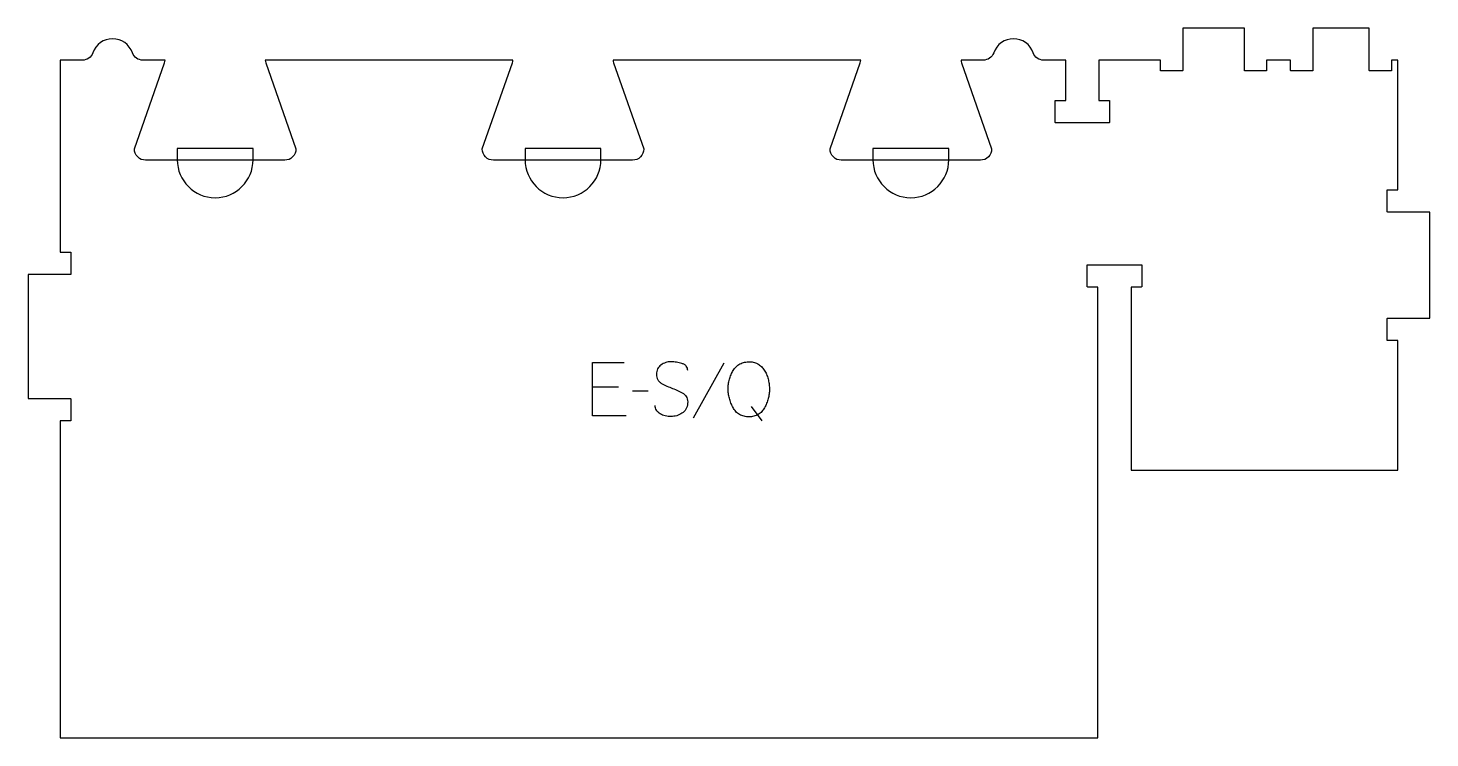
# Model space of a CAD drawing. Extents: x 0 to 786, y 0 to 398.
import ezdxf

# ---------------------------------------------------------------- set-up
doc = ezdxf.new("R2010")
doc.units = 0
for name, color, linetype in [('1_ANYTOOL_1MMDEEP_LABELS_S', 2, 'CONTINUOUS'), ('4_ANYTOOL_CUTTHROUGH_OUTSI', 5, 'CONTINUOUS'), ('5_ANYTOOL_HALF_MILL_9MM_IN', 3, 'CONTINUOUS')]:
    doc.layers.add(name, color=color, linetype=linetype)

msp = doc.modelspace()

# ---------------------------------------------------------------- linework, layer by layer
at = {"layer": '1_ANYTOOL_1MMDEEP_LABELS_S'}
for p, q in [((389.934104, 209.820974), (372.74839, 179.049545)), ((330.876961, 196.363831), (316.219818, 196.363831)), ((347.376961, 194.178117), (338.591247, 194.092403)), ((411.276961, 177.63526), (405.44839, 185.606688))]:
    msp.add_line(p, q, dxfattribs=at)
msp.add_lwpolyline([(335.162676, 180.292403), (316.219818, 180.292403), (316.219818, 210.292403), (334.04839, 210.292403)], dxfattribs=at)
msp.add_lwpolyline([(369.619818, 205.706688, 0.071867), (369.426705, 207.043295, 0.100684), (368.800176, 208.224545, 0.047558), (368.325622, 208.700996, 0.038563), (367.775622, 209.089724, 0.037928), (367.078434, 209.437192, 0.026634), (366.341247, 209.692403, 0.028461), (363.317914, 210.378385, 0.041577), (360.234104, 210.63526, 0.036938), (358.731744, 210.52412, 0.041531), (357.266247, 210.179903, 0.041583), (355.88887, 209.602694, 0.038125), (354.619818, 208.813831, 0.057611), (353.549666, 207.821927, 0.065808), (352.755533, 206.601331, 0.06469), (352.278037, 205.141776, 0.046778), (352.134104, 203.606688, 0.052235), (352.29646, 202.056846, 0.075448), (352.841247, 200.606688, 0.076671), (353.757339, 199.433636, 0.061023), (354.962676, 198.549545, 0.021951), (357.99153, 197.0222, 0.018213), (361.134104, 195.742403, -0.02405), (364.235589, 194.43694, -0.02981), (367.176961, 192.806688, -0.068439), (368.318263, 191.840758, -0.079282), (369.126961, 190.588831, -0.076308), (369.551961, 189.010149, -0.047772), (369.576961, 187.363831, -0.046243), (369.283727, 185.682872, -0.06359), (368.634104, 184.112045, -0.064671), (367.66128, 182.827856, -0.057073), (366.405533, 181.813831, -0.067522), (363.437224, 180.450921, -0.070793), (360.212676, 179.949545, -0.064027), (357.07366, 180.31206, -0.070447), (354.14839, 181.492403, -0.054374), (352.989972, 182.342035, -0.074742), (352.091247, 183.453117, -0.075199), (351.56824, 184.759495, -0.057737), (351.405533, 186.163831)], format="xyb", dxfattribs=at)
msp.add_lwpolyline([(404.291247, 210.63526, -0.064784), (406.965202, 210.287338, -0.088904), (409.391247, 209.156688, -0.05419), (411.313812, 207.464558, -0.051179), (412.841247, 205.406688, -0.041653), (414.023446, 202.977916, -0.036749), (414.812676, 200.392403, -0.024892), (415.270455, 197.773139, -0.030823), (415.434104, 195.120974, -0.034269), (415.257584, 192.548477, -0.031918), (414.743033, 190.020974, -0.031725), (413.854846, 187.411577, -0.026303), (412.669818, 184.920974, -0.058719), (411.146038, 182.759227, -0.077745), (409.107318, 181.095974, -0.077243), (406.62033, 180.117136, -0.055252), (403.94839, 179.820974, -0.054051), (401.194465, 180.119553, -0.077615), (398.628747, 181.117403, -0.078558), (396.553674, 182.804476, -0.060481), (395.012676, 185.006688, -0.02629), (393.826015, 187.545907, -0.031299), (392.939461, 190.203117, -0.031469), (392.424423, 192.789932, -0.033416), (392.24839, 195.420974, -0.032847), (392.427068, 198.137923, -0.035049), (392.971604, 200.804903, -0.03503), (393.887578, 203.381941, -0.032231), (395.141247, 205.813831, -0.062518), (396.763136, 207.880925, -0.074052), (398.875176, 209.429903, -0.072322), (401.502029, 210.360793, -0.049083)], format="xyb", close=True, dxfattribs=at)
at = {"layer": '4_ANYTOOL_CUTTHROUGH_OUTSI'}
msp.add_lwpolyline([(30.404432, 379.5), (17.999995, 379.5), (17.999995, 351.75), (18, 272), (23.75, 272, -0.414214), (24, 271.75), (24, 259.75, -0.414214), (23.75, 259.5), (0, 259.5), (0, 190), (23.75, 190, -0.414214), (24, 189.75), (24, 177.75, -0.414214), (23.75, 177.5), (18, 177.5), (17.999995, 0), (599.499995, 0), (599.499995, 252.5), (593.749995, 252.5, -0.414214), (593.499995, 252.75), (593.499995, 264.75, -0.414214), (593.749995, 265), (623.749995, 265, -0.414214), (623.999995, 264.75), (623.999995, 252.75, -0.414214), (623.749995, 252.5), (617.999995, 252.5), (617.999995, 150), (767.50065, 150), (767.50065, 222.5), (761.75065, 222.5, -0.414214), (761.50065, 222.75), (761.50065, 234.75, -0.414214), (761.75065, 235), (785.50065, 235), (785.50065, 294.5), (761.75065, 294.5, -0.414214), (761.50065, 294.75), (761.50065, 306.75, -0.414214), (761.75065, 307), (767.50065, 307), (767.50065, 379.5), (764.00065, 379.5), (764.00065, 373.75, -0.414214), (763.75065, 373.5), (751.75065, 373.5, -0.414214), (751.50065, 373.75), (751.50065, 397.5), (719.91165, 397.5), (719.91165, 373.75, -0.414214), (719.66165, 373.5), (707.66165, 373.5, -0.414214), (707.41165, 373.75), (707.41165, 379.5), (694.00065, 379.5), (694.00065, 373.75, -0.414214), (693.75065, 373.5), (681.75065, 373.5, -0.414214), (681.50065, 373.75), (681.50065, 397.5), (647.00065, 397.5), (647.00065, 373.75, -0.414214), (646.75065, 373.5), (634.75065, 373.5, -0.414214), (634.50065, 373.75), (634.50065, 379.5), (599.999995, 379.5), (599.999995, 357), (605.749995, 357, -0.414214), (605.999995, 356.75), (605.999995, 344.75, -0.414214), (605.749995, 344.5), (575.749995, 344.5, -0.414214), (575.499995, 344.75), (575.499995, 356.75, -0.414214), (575.749995, 357), (581.499995, 357), (581.499995, 379.5), (569.095558, 379.5, -0.317837), (563.203001, 383.666667, 0.707107), (541.046989, 383.666667, -0.317837), (535.154432, 379.5), (522.755432, 379.5, 0.061784), (522.990426, 378.10513), (539.88596, 329.832588, -0.084368), (539.899995, 329.75, -0.414214), (533.649995, 323.5), (455.649995, 323.5, -0.414214), (449.399995, 329.75, -0.084368), (449.41403, 329.832588), (466.313143, 378.116195, 0.061178), (466.544558, 379.5), (327.855432, 379.5, 0.061784), (328.090426, 378.10513), (344.98596, 329.832588, -0.084368), (344.999995, 329.75, -0.414214), (338.749995, 323.5), (260.749995, 323.5, -0.414214), (254.499995, 329.75, -0.084368), (254.51403, 329.832588), (271.413143, 378.116195, 0.061178), (271.644558, 379.5), (132.955432, 379.5, 0.061784), (133.190426, 378.10513), (150.08596, 329.832588, -0.084368), (150.099995, 329.75, -0.414214), (143.849995, 323.5), (65.849995, 323.5, -0.414214), (59.599995, 329.75, -0.084368), (59.61403, 329.832588), (76.513143, 378.116195, 0.061178), (76.744558, 379.5), (64.345558, 379.5, -0.317837), (58.453001, 383.666667, 0.707107), (36.296989, 383.666667, -0.317837)], format="xyb", close=True, dxfattribs=at)
at = {"layer": '5_ANYTOOL_HALF_MILL_9MM_IN'}
for points in [[(83.599995, 324), (83.599995, 323.75, 1), (126.099995, 323.75), (126.099995, 330), (83.599995, 330)], [(278.499995, 323.75, 1), (320.999995, 323.75), (320.999995, 330), (278.499995, 330)], [(473.399995, 323.75, 1), (515.899995, 323.75), (515.899995, 330), (473.399995, 330)]]:
    msp.add_lwpolyline(points, format="xyb", close=True, dxfattribs=at)

doc.saveas('drawing.dxf')
